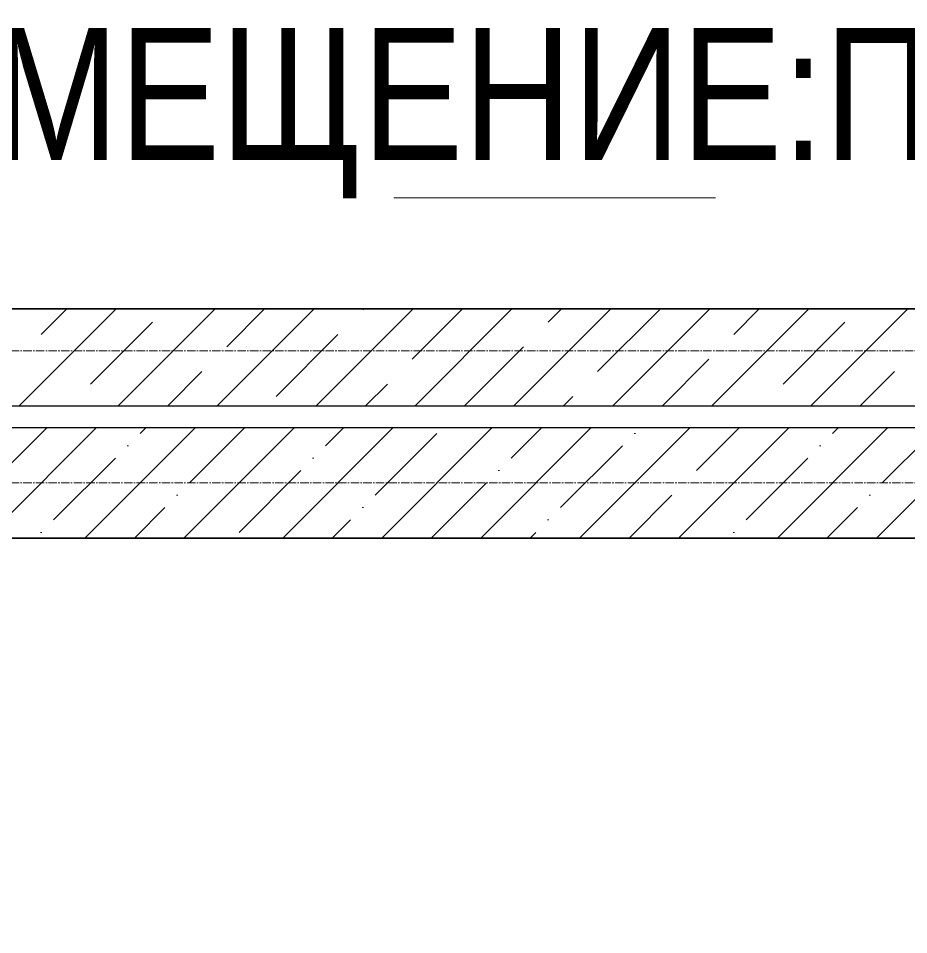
# Model space of a CAD drawing. Header units: millimetres. Extents: x -231292 to 573618, y -153144 to 564035.
# Drawn here: x 10319 to 12339, y -99470 to -97391 of the extents above; entities that cross this region are included whole.
import ezdxf
from ezdxf.enums import TextEntityAlignment as Align

# ---------------------------------------------------------------- set-up
doc = ezdxf.new("R2010")
doc.units = ezdxf.units.MM
doc.linetypes.add('CENTER2', pattern=[28.575, 19.05, -3.175, 3.175, -3.175])
doc.layers.get('0').update_dxf_attribs({"color": 250})
for name, color, linetype, lineweight in [('A-AREA', 250, 'Continuous', 15), ('АР_Стены ЖБ', 250, 'Continuous', 35), ('АР_Штриховка', 250, 'Continuous', 0), ('РД_Оси_100', 250, 'Continuous', 0)]:
    doc.layers.add(name, color=color, linetype=linetype, lineweight=lineweight)
doc.styles.add('style1', font='ARIALN.TTF')

# ---------------------------------------------------------------- blocks, each defined once
blk = doc.blocks.new('оси_рен')
at = {"layer": 'РД_Оси_100', "color": 251, "linetype": 'CENTER2', "true_color": 0x636466}
for points in [[(1225207.916, 186613.25), (1190197.958, 186613.25), (1189697.958, 186763.25)], [(1225207.916, 186313.25), (1190197.958, 186313.25), (1189697.958, 186163.25)]]:
    blk.add_lwpolyline(points, dxfattribs=at)

msp = doc.modelspace()

# ---------------------------------------------------------------- hatches: boundary and pattern name
at = {"layer": 'АР_Штриховка', "linetype": 'Continuous', "lineweight": 5, "true_color": 0x000000}
h = msp.add_hatch(dxfattribs=at)
h.set_pattern_fill('ANSI35', color=18, scale=25, style=0)
h.set_pattern_definition([(45, (8883.46, -162345.28), (-112.2532, 112.2532), []), (45, (8995.71, -162345.28), (-112.2532, 112.2532), [198.4375, -39.6875, 0, -39.6875])])
h.paths.add_polyline_path([(8783.458, -98320.283), (8783.458, -98570.283), (18517.76, -98570.283), (18517.76, -98320.283)], flags=0)
h.paths.add_polyline_path([(19617.76, -98320.283), (19617.76, -98570.283), (21908.458, -98570.283), (21658.458, -98320.283)], flags=0)

# ---------------------------------------------------------------- linework, layer by layer
at = {"lineweight": -3}
msp.add_lwpolyline([(21283.458, -80265.283), (8983.458, -80265.283), (8983.458, -98050.283), (21283.458, -98050.283)], close=True, dxfattribs=at)
msp.add_lwpolyline([(16573.458, -98570.283), (9003.458, -98570.283), (9003.458, -135535.288), (16573.458, -135535.288)], close=True)
at = {"layer": 'A-AREA', "color": 18, "true_color": 0x000000}
msp.add_line((11170.857, -97798.144), (11900.857, -97798.144), dxfattribs=at)
at = {"layer": 'АР_Стены ЖБ', "color": 18, "linetype": 'Continuous', "lineweight": 30, "true_color": 0x000000}
for p, q in [((18517.76, -98050.283), (8783.458, -98050.283)), ((8783.458, -98270.283), (18517.76, -98270.283)), ((18517.76, -98320.283), (8783.458, -98320.283)), ((8783.458, -98570.283), (18517.76, -98570.283))]:
    msp.add_line(p, q, dxfattribs=at)
at = {"layer": 'АР_Штриховка', "color": 18, "linetype": 'Continuous', "lineweight": 5, "true_color": 0x000000}
for p, q in [((10321.172, -98270.283), (10541.172, -98050.283)), ((10370.813, -98108.388), (10428.918, -98050.283)), ((10545.678, -98270.283), (10765.678, -98050.283)), ((10770.184, -98270.283), (10990.184, -98050.283)), ((10791.763, -98136.452), (10877.931, -98050.283)), ((10994.691, -98270.283), (11214.691, -98050.283)), ((11100.459, -98052.262), (11102.438, -98050.283)), ((11212.712, -98164.515), (11326.944, -98050.283)), ((11219.197, -98270.283), (11439.197, -98050.283)), ((11443.704, -98270.283), (11663.704, -98050.283)), ((11521.408, -98080.325), (11551.45, -98050.283)), ((11633.662, -98192.578), (11773.978, -98052.262)), ((11668.21, -98270.283), (11888.21, -98050.283)), ((11892.716, -98270.283), (12112.716, -98050.283)), ((11942.358, -98108.388), (12000.463, -98050.283)), ((12117.223, -98270.283), (12337.223, -98050.283)), ((10483.066, -98220.641), (10623.383, -98080.325)), ((12054.611, -98220.641), (12194.928, -98080.325)), ((10904.016, -98248.705), (11044.332, -98108.388)), ((11331.45, -98270.283), (11465.282, -98136.452)), ((11780.463, -98270.283), (11886.231, -98164.515)), ((10657.931, -98270.283), (10735.636, -98192.578)), ((12229.476, -98270.283), (12307.181, -98192.578)), ((11106.944, -98270.283), (11156.585, -98220.641)), ((11555.957, -98270.283), (11577.535, -98248.705))]:
    msp.add_line(p, q, dxfattribs=at)

# ---------------------------------------------------------------- block references
at = {"rotation": 359.999868838025}
msp.add_blockref('оси_рен', (-1186769.82, -284755.728), dxfattribs=at)

# ---------------------------------------------------------------- texts
at = {"layer": 'A-AREA', "color": 18, "true_color": 0x000000, "style": 'style1'}
msp.add_attdef('АР-ПОМЕЩЕНИЕ:ПЛОЩАДЬ', text='00', height=300, dxfattribs=at).set_placement((11535.927, -97603.769), align=Align.MIDDLE)

doc.saveas('drawing.dxf')
